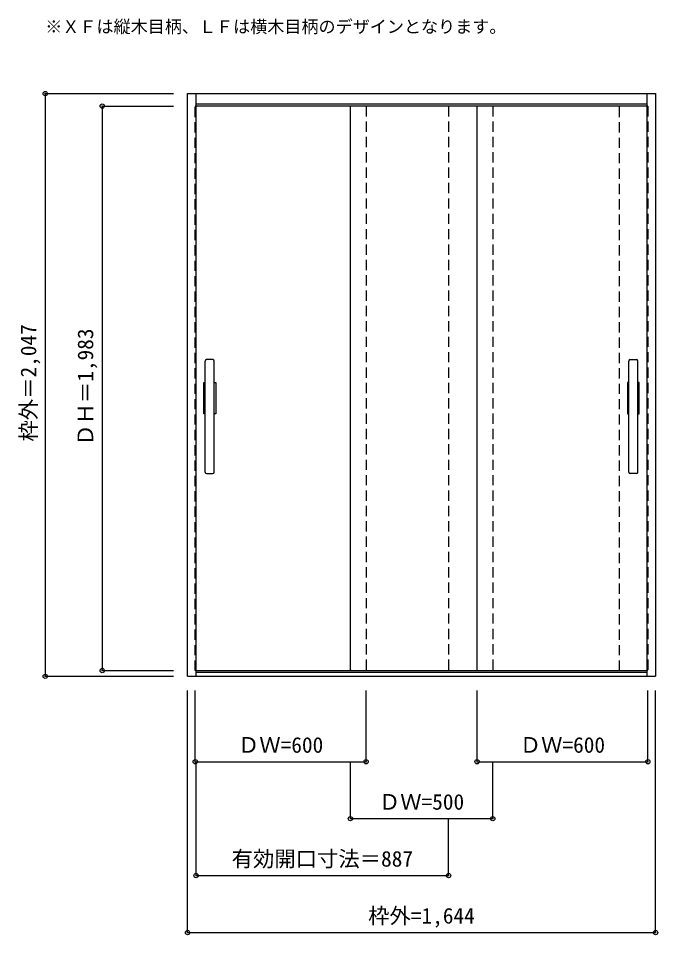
# Model space of a CAD drawing. Units: millimetres, scale not verified. Extents: x -1265 to 981, y -1413 to 1806.
import ezdxf
from ezdxf.enums import TextEntityAlignment as Align

# ---------------------------------------------------------------- set-up
doc = ezdxf.new("R2010")
doc.units = ezdxf.units.MM
doc.header["$LTSCALE"] = 30
doc.header["$PDMODE"] = 32
doc.header["$PDSIZE"] = 15
doc.linetypes.add('DASHED1', pattern=[1.8, 1.2, -0.6])
for name, color, linetype in [('0-0', 3, 'Continuous'), ('0-1_寸法', 7, 'Continuous'), ('0-2_文字', 7, 'Continuous')]:
    doc.layers.add(name, color=color, linetype=linetype)
doc.styles.add('ＭＳ ゴシック', font='')
doc.styles.get('ＭＳ ゴシック').set_extended_font_data('MS Gothic')

msp = doc.modelspace()

# ---------------------------------------------------------------- linework, layer by layer
at = {"layer": '0-0'}
for p, q in [((-670.21, -505.79), (-670.21, 1541.21)), ((-670.21, 1541.21), (973.79, 1541.21)), ((-640.21, -505.79), (-640.21, 1541.21)), ((943.79, -505.79), (943.79, 1541.21)), ((973.79, 1541.21), (973.79, -505.79)), ((943.79, 1497.21), (-643.21, 1497.21)), ((-640.21, 1505.21), (943.79, 1505.21)), ((-98.21, -485.79), (-98.21, 1497.21)), ((346.79, -485.79), (346.79, 1497.21)), ((-608.21, 211.71), (-608.21, 601.71)), ((-581.21, 606.71), (-603.21, 606.71)), ((-576.21, 211.71), (-576.21, 601.71)), ((879.79, 211.71), (879.79, 601.71)), ((884.79, 606.71), (906.79, 606.71)), ((911.79, 211.71), (911.79, 601.71)), ((-613.21, 526.71), (-608.21, 526.71)), ((916.79, 526.71), (911.79, 526.71)), ((-603.21, 206.71), (-581.21, 206.71)), ((906.79, 206.71), (884.79, 206.71)), ((-670.21, -505.79), (-640.21, -505.79)), ((-640.21, -485.79), (943.79, -485.79)), ((-640.21, -490.79), (943.79, -490.79)), ((-640.21, -505.79), (943.79, -505.79)), ((943.79, -505.79), (973.79, -505.79))]:
    msp.add_line(p, q, dxfattribs=at)
at = {"layer": '0-0', "color": 4, "linetype": 'DASHED1'}
for p, q in [((-643.21, -485.79), (-643.21, 1497.21)), ((-43.21, 1497.21), (-43.21, -485.79)), ((401.79, 1497.21), (401.79, -485.79)), ((946.79, 1497.21), (943.79, 1497.21)), ((946.79, 1497.21), (946.79, -485.79)), ((-640.21, -485.79), (-643.21, -485.79)), ((-95.21, -485.79), (-98.21, -485.79)), ((946.79, -485.79), (943.79, -485.79))]:
    msp.add_line(p, q, dxfattribs=at)
at = {"layer": '0-0', "linetype": 'DASHED1'}
msp.add_lwpolyline([(246.79, -485.79), (846.79, -485.79), (846.79, 1497.21), (246.79, 1497.21)], close=True, dxfattribs=at)
at = {"layer": '0-0'}
for points in [[(-608.21, 416.71), (-613.21, 416.71), (-613.21, 526.71)], [(-576.21, 526.71), (-571.21, 526.71), (-571.21, 416.71), (-576.21, 416.71)], [(879.79, 526.71), (874.79, 526.71), (874.79, 416.71), (879.79, 416.71)], [(911.79, 416.71), (916.79, 416.71), (916.79, 526.71)]]:
    msp.add_lwpolyline(points, dxfattribs=at)
for centre, start, end in [((-603.21, 601.71), 90, 180), ((-581.21, 601.71), 0, 90), ((884.79, 601.71), 90, 180), ((906.79, 601.71), 0, 90), ((-603.21, 211.71), 180, 270), ((-581.21, 211.71), 270, 0), ((884.79, 211.71), 180, 270), ((906.79, 211.71), 270, 0)]:
    msp.add_arc(centre, 5, start, end, dxfattribs=at)
at = {"layer": '0-1_寸法', "color": 4}
for p, q in [((-1170.21, 1541.21), (-1170.21, -505.79)), ((-1170.21, 1541.21), (-720.21, 1541.21)), ((-970.21, 1497.21), (-720.21, 1497.21)), ((-970.21, 1497.21), (-970.21, -485.79)), ((-1170.21, -505.79), (-720.21, -505.79)), ((-970.21, -485.79), (-720.21, -485.79)), ((-670.21, -1405.79), (-670.21, -555.79)), ((-643.21, -805.79), (-643.21, -555.79)), ((346.79, -805.79), (346.79, -555.79)), ((946.79, -805.79), (946.79, -555.79)), ((-640.21, -1205.79), (-640.21, -805.79)), ((-98.21, -1005.79), (-98.21, -805.79)), ((346.79, -805.79), (946.79, -805.79)), ((401.79, -1005.79), (401.79, -805.79)), ((-98.21, -1005.79), (401.79, -1005.79)), ((246.79, -1205.79), (246.79, -1005.79)), ((-640.21, -1205.79), (246.79, -1205.79))]:
    msp.add_line(p, q, dxfattribs=at)
for points in [[(-670.21, -1405.79), (973.79, -1405.79), (973.79, -555.79)], [(-643.21, -805.79), (-43.21, -805.79), (-43.21, -555.79)]]:
    msp.add_lwpolyline(points, dxfattribs=at)
at = {"layer": '0-1_寸法'}
for p in [(-1170.21, 1541.21), (-970.21, 1497.21), (-970.21, -485.79), (-1170.21, -505.79), (-643.21, -805.79), (-43.21, -805.79), (346.79, -805.79), (946.79, -805.79), (-98.21, -1005.79), (401.79, -1005.79), (-640.21, -1205.79), (246.79, -1205.79), (-670.21, -1405.79), (973.79, -1405.79)]:
    msp.add_point(p, dxfattribs=at)

# ---------------------------------------------------------------- texts
at = {"layer": '0-1_寸法', "style": 'ＭＳ ゴシック'}
for s, p in [('枠外＝2,047', (-1185.21, 318.96)), ('ＤＨ＝1,983', (-985.21, 303.96))]:
    msp.add_text(s, height=54.99, rotation=90, dxfattribs=at).set_placement(p, align=Align.BOTTOM_LEFT)
for s, p in [('ＤＷ=600', (-493.21, -790.79)), ('ＤＷ=600', (496.79, -790.79)), ('ＤＷ=500', (1.79, -990.79)), ('有効開口寸法＝887', (-515.46, -1190.79)), ('枠外=1,644', (-35.71, -1390.79))]:
    msp.add_text(s, height=54.99, dxfattribs=at).set_placement(p, align=Align.BOTTOM_LEFT)
at = {"layer": '0-2_文字', "style": 'ＭＳ ゴシック'}
msp.add_text('※ＸＦは縦木目柄、ＬＦは横木目柄のデザインとなります。', height=43.99, dxfattribs=at).set_placement((-1170.21, 1741.21), align=Align.BOTTOM_LEFT)

doc.saveas('drawing.dxf')
